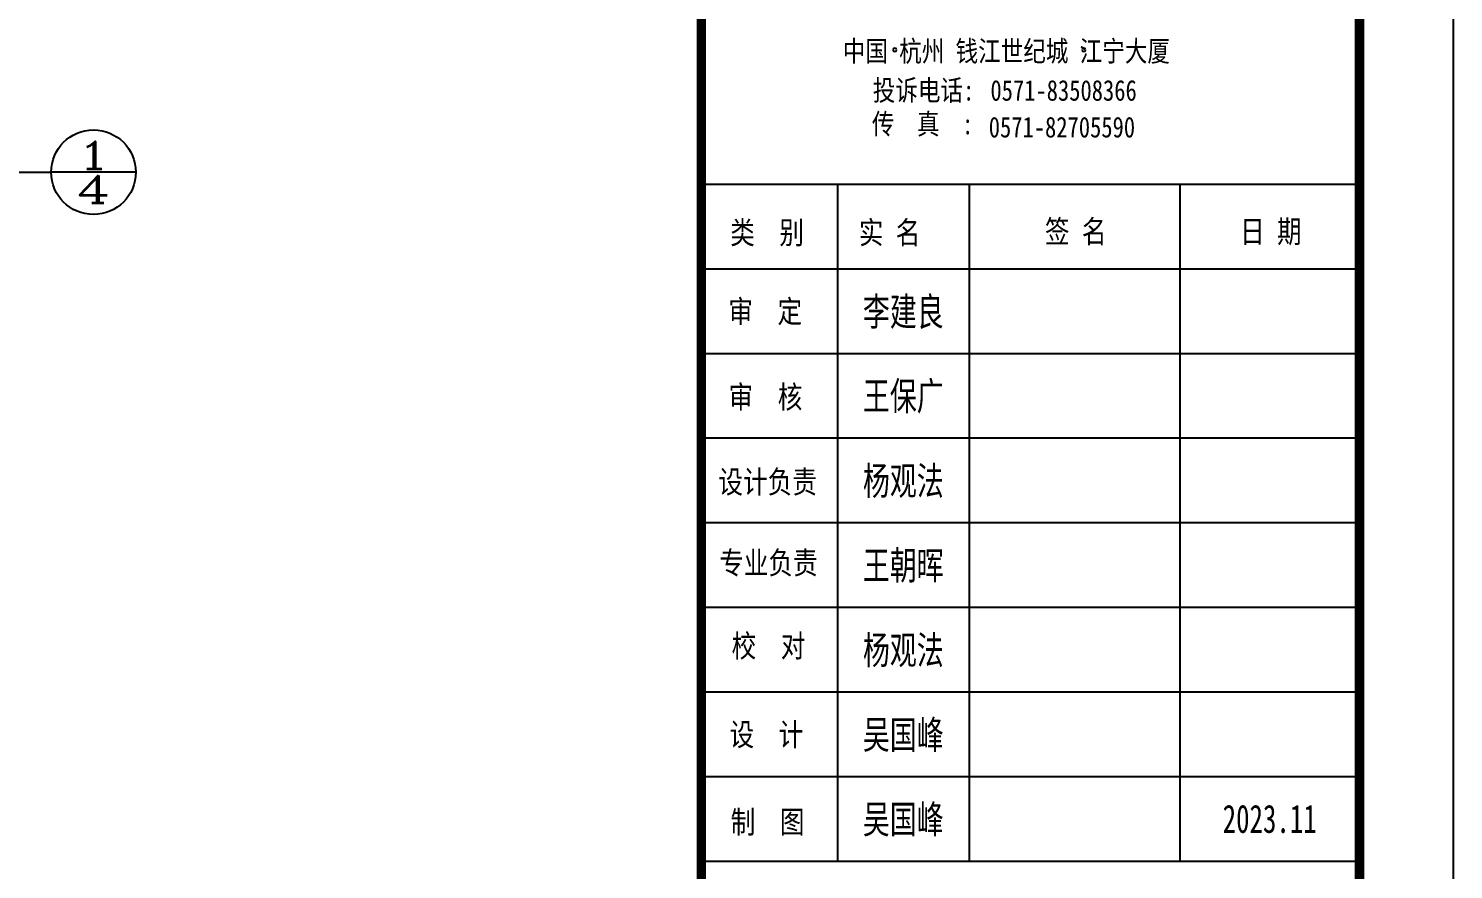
# Model space of a CAD drawing. Extents: x 79570 to 678837, y -1139230 to -612789.
# Drawn here: x 587334 to 602491, y -793219 to -784275 of the extents above; entities that cross this region are included whole.
import ezdxf
from ezdxf.enums import TextEntityAlignment as Align

# ---------------------------------------------------------------- set-up
doc = ezdxf.new("R2010")
doc.units = 0
doc.header["$LTSCALE"] = 1000
doc.header["$MEASUREMENT"] = 0
for name, color, linetype in [('4', 4, 'Continuous'), ('A-注-符号注释.....ANNO-IDEN', 201, 'Continuous'), ('PUB_TEXT', 7, 'Continuous'), ('结-图框', 6, 'Continuous')]:
    doc.layers.add(name, color=color, linetype=linetype)
doc.layers.add('ys-notprint', color=7, linetype='Continuous', plot=False)
doc.styles.add('_TCH_LABEL', font='COMPLEX', dxfattribs={"bigfont": 'GBCBIG'})
doc.styles.add('蓝绿图框', font='', dxfattribs={"width": 0.7})
doc.styles.get('蓝绿图框').set_extended_font_data('SimSun')

# ---------------------------------------------------------------- blocks, each defined once
blk = doc.blocks.new('template_浙_标准图框A1_A1_0.0000_1bed4683cac0ca9b963c039433737638')
at = {"layer": '结-图框'}
for p, q in [((761.0000040574514, 181.0000025500776), (831.0000040574514, 181.0000025500867)), ((775.4685472708325, 181.0000025500776), (775.4685472708325, 109.0000025500776)), ((789.4861106327671, 181.0000025500776), (789.4861106327671, 109.0000025500776)), ((811.8973729726522, 181.0000025500867), (811.8973729726522, 109.0000025500867)), ((761.0000040574514, 172.0000025500776), (831.0000040574514, 172.0000025500867)), ((761.0000040574514, 163.0000025500776), (831.0000040574514, 163.0000025500867)), ((761.0000040574514, 154.0000025500776), (831.0000040574514, 154.0000025500867)), ((761.0000040574514, 145.0000025500776), (831.0000040574514, 145.0000025500867)), ((761.0000040574514, 136.0000025500776), (831.0000040574514, 136.0000025500867)), ((761.0000040574514, 127.0000025500776), (831.0000040574514, 127.0000025500867)), ((761.0000040574514, 118.0000025500776), (831.0000040574514, 118.0000025500867)), ((761.0000040574514, 109.0000025500776), (831.0000040574514, 109.0000025500867))]:
    blk.add_line(p, q, dxfattribs=at)
blk.add_lwpolyline([(4.057455043948721e-06, 2.550077624619007e-06), (841.0000040574541, 2.550077624619007e-06), (841.0000040574541, 594.0000025500776), (4.057455043948721e-06, 594.0000025500776)], close=True, dxfattribs=at)
at = {"layer": '结-图框', "const_width": 1}
blk.add_lwpolyline([(25.00000405745504, 584.0000025500776), (25.00000405745504, 10.00000255007762), (831.0000040574541, 10.00000255007762), (831.0000040574541, 584.0000025500776)], close=True, dxfattribs=at)
blk.add_lwpolyline([(761.0000040574541, 10.00000255007762), (761.0000040574541, 584.0000025500776)], dxfattribs=at)
at = {"layer": '结-图框'}
for centre, start, end in [((781.5655159695207, 195.2856854946112), 0, 180), ((781.5655159695207, 195.2856854946112), 180, 0), ((801.6763857935512, 195.2856854946112), 0, 180), ((801.6763857935512, 195.2856854946112), 180, 0)]:
    blk.add_arc(centre, 0.190000000000291, start, end, dxfattribs=at)
at = {"color": 6, "style": '蓝绿图框', "width": 0.7}
for tag, p in [('专业审定', (782.4773289518016, 167.5000025500794)), ('专业审核', (782.4773289517989, 158.5000025500794)), ('项目经理', (782.4773289518016, 149.5000025500776)), ('专业负责', (782.4773289517989, 140.5000025500794)), ('专业校对', (782.4773289518016, 131.5000025500794)), ('专业设计', (782.4773289518016, 122.5000025500794)), ('专业制图', (782.4773289518016, 113.5000025500794))]:
    blk.add_attdef(tag, text='', height=3, dxfattribs=at).set_placement(p, align=Align.MIDDLE)
for tag, height, p in [('日期', 3, (821.4486885150527, 113.5000025500849)), ('建设单位', 3.5, (796.0000040574514, 97.71680751249369)), ('项目名称', 3.5, (796.0036289328946, 76.9574456618684)), ('子项名称', 3.5, (796.2638906376624, 63.68845313682687)), ('图纸名称', 3.5, (796.284507595753, 51.48279787982756)), ('图纸名称', 3.5, (796.3750837075368, 46.45471373741202)), ('图纸名称', 3.5, (796.4762630775367, 41.63660427579816)), ('项目编号', 3, (796.146182278706, 32.7491827509366)), ('图号', 3, (789.2000134241562, 23.50000255008672)), ('修改版次', 3, (823.7478286553469, 23.50000255008672))]:
    blk.add_attdef(tag, text='', height=height, dxfattribs=at).set_placement(p, align=Align.MIDDLE_CENTER)
at = {"layer": 'ys-notprint', "color": 6, "style": '蓝绿图框', "width": 0.7}
for tag, p in [('暖通', (21.08550312612715, 577.8394019365915)), ('电气', (21.02001238455887, 564.8195336493154)), ('给排水', (21.34910817921082, 552.5493582411891)), ('结构', (21.47003237925128, 539.6416676044628)), ('建筑', (21.39971938465533, 526.5294264274689))]:
    blk.add_attdef(tag, text='', height=2.5, rotation=90.78007159280595, dxfattribs=at).set_placement(p, align=Align.MIDDLE)
blk.add_attdef('设计发图章', text='', height=3, dxfattribs=at).set_placement((747.0923638749964, 465.4798797882231), align=Align.MIDDLE)
at = {"layer": '结-图框', "style": '蓝绿图框', "width": 0.8}
for s, height, p in [('中国 杭州 钱江世纪城 江宁大厦', 2.2, (776.0386823480985, 194.0414940809151)), ('投诉电话:', 2.2, (779.2302392488582, 189.8825618160299)), ('0571-83508366', 2.2, (791.7446653358038, 189.8685956142999)), ('传  真  :', 2.2, (779.1329633775104, 186.2981828105058)), ('0571-82705590', 2.2, (791.5664152779855, 185.9612175177099)), ('类  别', 2.4, (764.0634522388646, 174.6429975722767)), ('实 名', 2.4, (777.740071278562, 174.6429975722767)), ('签 名', 2.4, (797.5421600943191, 174.7630436423879)), ('日 期', 2.4, (818.296087734384, 174.7630448452401)), ('审  定', 2.4, (763.8634522388647, 166.2542505658639)), ('审  核', 2.4, (763.8914797928701, 157.163026702352)), ('设计负责', 2.4, (762.8106477199917, 148.1332858726491)), ('专业负责', 2.4, (762.8955629678494, 139.5316536367627)), ('校  对', 2.4, (764.2131157582116, 130.6948198510745)), ('设  计 ', 2.4, (763.9909056189053, 121.2651150664642)), ('制  图', 2.4, (764.1189351497433, 111.9578822074036))]:
    blk.add_text(s, height=height, dxfattribs=at).set_placement(p)
at = {"layer": '结-图框', "style": '蓝绿图框', "width": 0.7}
for tag, p in [('项目经理', (792.5000040574541, 572.0000025500885)), ('专业负责', (792.5000040574541, 564.0000025500885)), ('专业设计', (792.5000040574541, 556.0000025500885))]:
    blk.add_attdef(tag, text='', height=3.5, dxfattribs=at).set_placement(p, align=Align.MIDDLE_CENTER)

msp = doc.modelspace()

# ---------------------------------------------------------------- linework, layer by layer
at = {"layer": 'A-注-符号注释.....ANNO-IDEN'}
for p in [(582384.4276280637, -785803.0781694177), (588475.0925809313, -785803.0781694177)]:
    msp.add_line(p, (587575.0925809313, -785803.0781694177), dxfattribs=at)
msp.add_circle((588025.0925809313, -785803.0781694177), 450, dxfattribs=at)

# ---------------------------------------------------------------- block references
at = {"layer": '4'}
ref = msp.add_blockref('template_浙_标准图框A1_A1_0.0000_1bed4683cac0ca9b963c039433737638', (518391.3023452464, -804029.6551885018), dxfattribs=dict(at, xscale=100, yscale=100, zscale=100))
ref.add_attrib('日期', '2023.11', dxfattribs={"layer": '0', "color": 6, "height": 300, "style": '蓝绿图框', "width": 0.7}).set_placement((600536.1711967515, -792679.6549334934), align=Align.MIDDLE_CENTER)
ref.add_attrib('专业制图', '吴国峰', dxfattribs={"layer": '0', "color": 6, "height": 300, "style": '蓝绿图框', "width": 0.7}).set_placement((596639.0352404264, -792679.6549334938), align=Align.MIDDLE)
ref.add_attrib('专业设计', '吴国峰', dxfattribs={"layer": '0', "color": 6, "height": 300, "style": '蓝绿图框', "width": 0.7}).set_placement((596639.0352404264, -791779.6549334938), align=Align.MIDDLE)
ref.add_attrib('专业校对', '杨观法', dxfattribs={"layer": '0', "color": 6, "height": 300, "style": '蓝绿图框', "width": 0.7}).set_placement((596639.0352404264, -790879.6549334938), align=Align.MIDDLE)
ref.add_attrib('专业负责', '王朝晖', dxfattribs={"layer": '0', "color": 6, "height": 300, "style": '蓝绿图框', "width": 0.7}).set_placement((596639.0352404263, -789979.6549334938), align=Align.MIDDLE)
ref.add_attrib('项目经理', '杨观法', dxfattribs={"layer": '0', "color": 6, "height": 300, "style": '蓝绿图框', "width": 0.7}).set_placement((596639.0352404264, -789079.654933494), align=Align.MIDDLE)
ref.add_attrib('专业审核', '王保广', dxfattribs={"layer": '0', "color": 6, "height": 300, "style": '蓝绿图框', "width": 0.7}).set_placement((596639.0352404263, -788179.6549334938), align=Align.MIDDLE)
ref.add_attrib('专业审定', '李建良', dxfattribs={"layer": '0', "color": 6, "height": 300, "style": '蓝绿图框', "width": 0.7}).set_placement((596639.0352404264, -787279.6549334938), align=Align.MIDDLE)

# ---------------------------------------------------------------- texts
at = {"layer": 'PUB_TEXT', "style": '_TCH_LABEL'}
for s, width, p, p2 in [('1', 2.916666666666474, (587843.9710747538, -785766.8538681822), (588206.2140871087, -785766.8538681822)), ('4', 1.640624999999892, (587843.9710747538, -786129.0968805371), (588206.2140871087, -786129.0968805371))]:
    msp.add_text(s, height=289.7944098839728, dxfattribs=dict(at, width=width)).set_placement(p, p2, align=Align.FIT)

doc.saveas('drawing.dxf')
